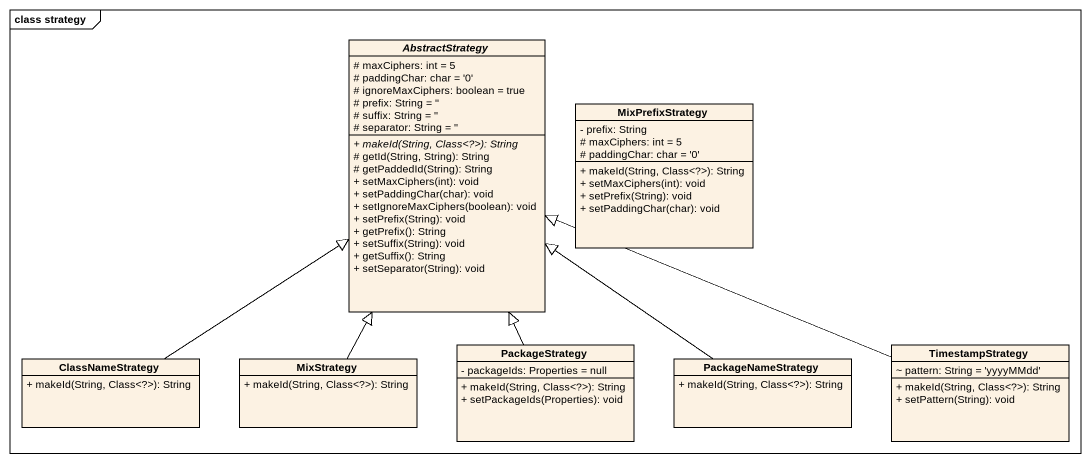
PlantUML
@startuml
mainframe class strategy
hide circle
hide empty members
skinparam classAttributeIconSize 0
abstract class AbstractStrategy {
  # maxCiphers: int = 5
  # paddingChar: char = '0'
  # ignoreMaxCiphers: boolean = true
  # prefix: String = ''
  # suffix: String = ''
  # separator: String = ''
  {abstract} + makeId(String, Class<?>): String
  # getId(String, String): String
  # getPaddedId(String): String
  + setMaxCiphers(int): void
  + setPaddingChar(char): void
  + setIgnoreMaxCiphers(boolean): void
  + setPrefix(String): void
  + getPrefix(): String
  + setSuffix(String): void
  + getSuffix(): String
  + setSeparator(String): void
}
class MixPrefixStrategy {
  - prefix: String
  # maxCiphers: int = 5
  # paddingChar: char = '0'
  + makeId(String, Class<?>): String
  + setMaxCiphers(int): void
  + setPrefix(String): void
  + setPaddingChar(char): void
}
class PackageStrategy {
  - packageIds: Properties = null
  + makeId(String, Class<?>): String
  + setPackageIds(Properties): void
}
class TimestampStrategy {
  ~ pattern: String = 'yyyyMMdd'
  + makeId(String, Class<?>): String
  + setPattern(String): void
}
class ClassNameStrategy {
  + makeId(String, Class<?>): String
}
class MixStrategy {
  + makeId(String, Class<?>): String
}
class PackageNameStrategy {
  + makeId(String, Class<?>): String
}
PackageStrategy -up-|> AbstractStrategy
TimestampStrategy -left-|> AbstractStrategy
ClassNameStrategy -up-|> AbstractStrategy
MixStrategy -up-|> AbstractStrategy
PackageNameStrategy -up-|> AbstractStrategy
@enduml
